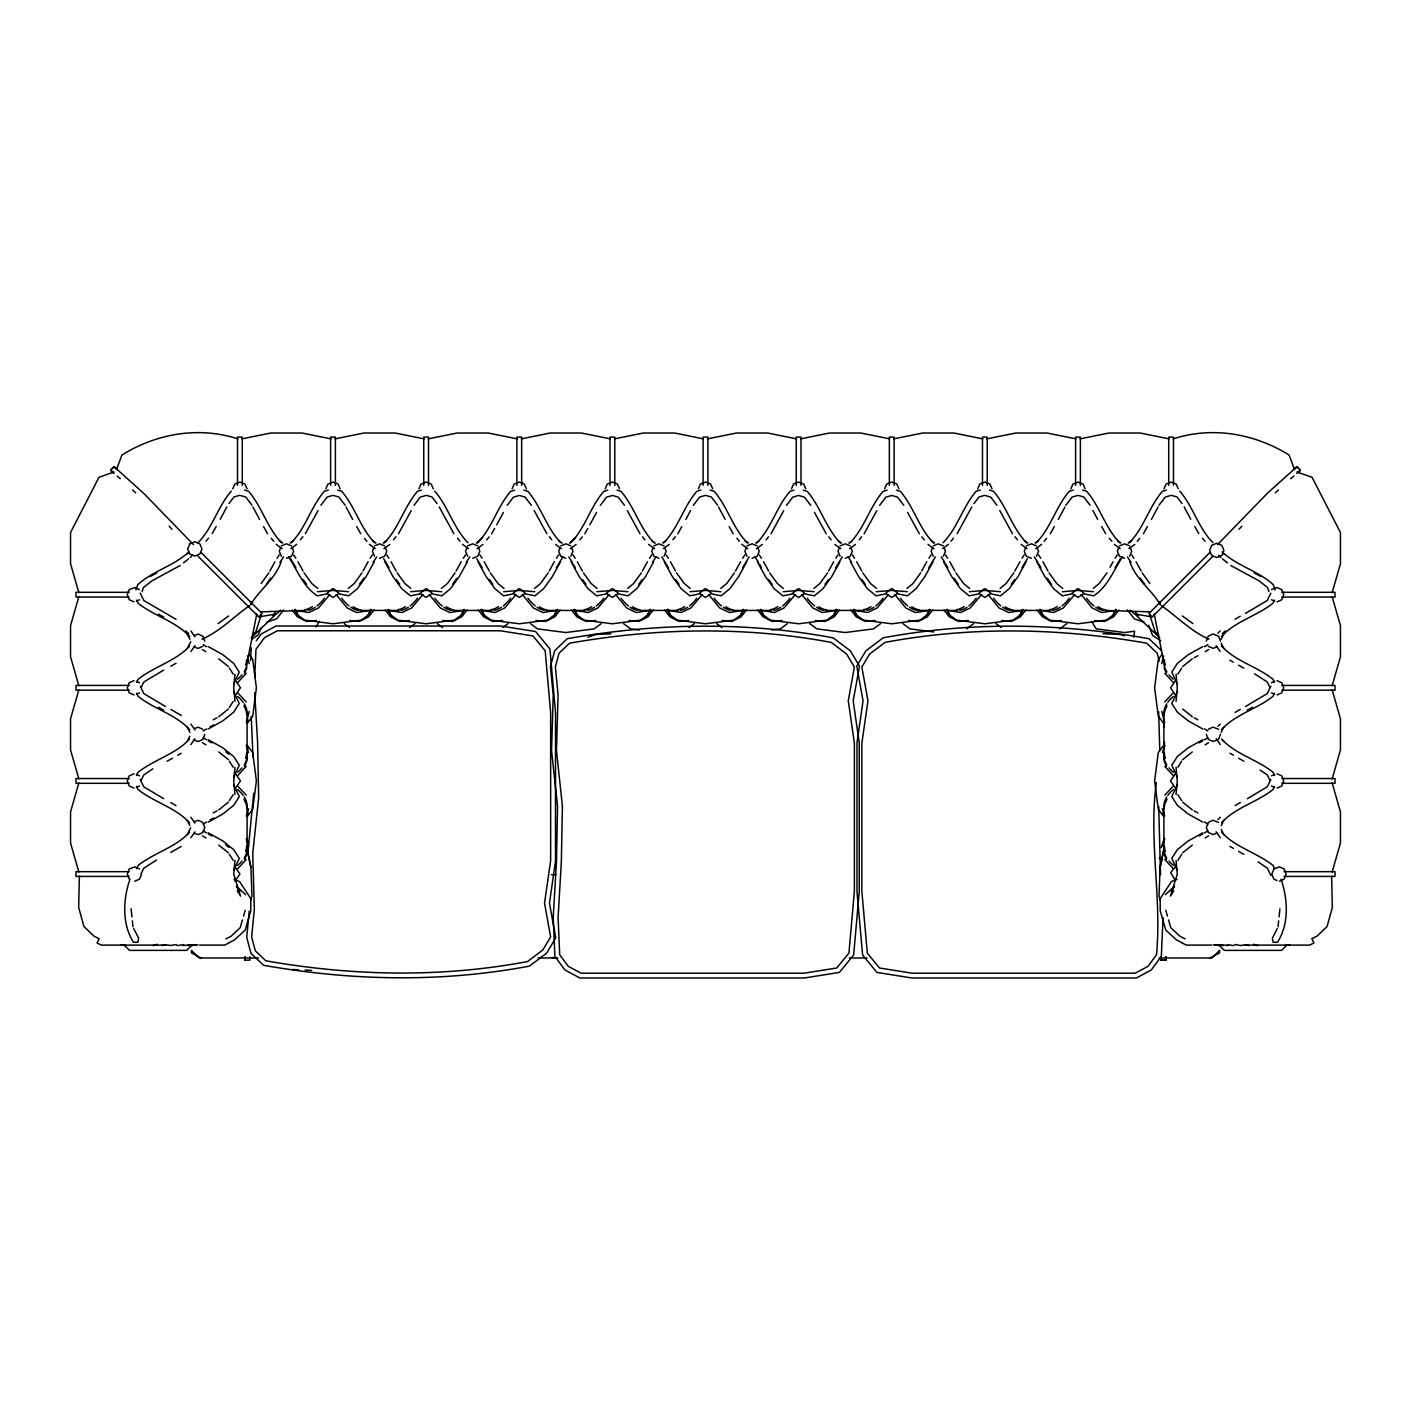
<?xml version="1.0" encoding="UTF-8"?>
<svg xmlns="http://www.w3.org/2000/svg" width="1411" height="1411" viewBox="0 0 1411 1411"><rect width="100%" height="100%" fill="white"/><g stroke="black" fill="none" stroke-linecap="round" stroke-linejoin="round"><path stroke-width="1.5" d="M245.108 956.764L245.108 960.15L249.888 960.15L249.87 956.764M1161.112 960.15L1161.112 957.134L1161.094 960.15L1165.874 960.15L1165.874 957.134L1165.874 960.15L1161.112 960.15L1161.094 956.764M79.386 876.125L78.663 907.449L83.919 926.516L93.884 936.057L99.176 938.703L97.042 942.971L101.327 945.105L169.126 945.105M1166.791 796.915A54.958 28.026 -6.3 0 0 1163.899 806.122L1163.899 848.84L1160.071 867.412L1159.031 896.144L1160.353 900.183M250.647 900.183L251.969 896.144L250.929 867.412L247.101 848.84L247.101 806.122A54.958 28.026 6.3 0 0 244.209 796.915M250.611 660.507L251.176 647.596M254.721 677.58L255.973 649.236L264.545 637.649L277.35 630.77L500.288 630.77L532.988 635.955L545.193 650.824L550.643 712.608L550.643 860.692L544.54 903.216L550.643 936.975L542.882 949.92L527.467 961.579C440.867 977.858 352.433 976.059 265.797 960.785L255.32 950.82L251.634 936.975L254.35 909.195L252.728 853.514L258.672 797.744L257.596 741.992L254.721 692.73M1163.034 917.644L1161.324 956.393L1151.253 970.01L1136.402 977.982L911.841 977.982L876.901 972.426L862.597 955.018L856.988 891.576L856.988 742.944L863.038 700.861L856.759 666.115L865.913 650.841L883.074 637.86C971.085 621.281 1060.966 623.098 1148.977 638.707L1161.553 650.665M234.949 674.211L233.732 687.81L234.949 701.39M234.949 767.337L233.732 780.918L234.949 794.516M234.949 860.463L233.732 874.044L240.54 896.144L237.224 890.764M1176.051 701.39L1177.268 687.81L1176.051 674.211M1176.051 794.516L1177.268 780.918L1176.051 767.337M249.253 911.224L246.713 937.345L250.964 953.307L263.54 965.265C351.551 980.892 441.431 982.709 529.425 966.129L546.604 953.13L555.758 937.874L549.461 903.128L555.511 861.027L555.511 712.414L549.92 648.972L535.598 631.546L500.676 626.008L276.097 626.008L261.247 633.98L256.22 640.788M247.842 853.338L253.715 793.282M1156.35 782.629C1148.519 839.827 1161.835 897.431 1156.526 954.753L1147.954 966.341L1135.149 973.202L912.229 973.202L879.529 968.017L867.324 953.148L861.856 891.364L861.856 743.28L867.959 700.773L861.856 667.015L869.617 654.051L885.032 642.393C971.632 626.114 1060.084 627.93 1146.702 643.204L1157.179 653.17L1159.278 661.071M1278.013 926.798L1278.648 920.819M1279.072 916.833L1279.918 908.86M249.218 711.426L246.378 722.732M1133.774 637.243L1134.55 631.228L1124.549 632.534L1096.153 628.865L1091.62 621.334M1161.8 663.629L1163.599 655.992M256.767 614.014L247.101 662.606A54.958 28.026 -6.3 0 1 244.209 671.812M1160.071 867.412L1163.564 850.992M129.971 879.194C123.039 899.089 121.752 924.046 133.551 942.283L137.89 942.248L138.648 938.209L133.728 928.579M78.84 596.747L70.55 625.655L70.55 656.838L78.84 685.746M78.84 689.873L70.55 718.763L70.55 749.964L78.84 778.854M78.84 782.982L70.55 811.889L70.55 843.072L78.84 871.98M242.427 919.954L240.205 927.715L230.822 936.445L225.848 938.862M243.539 916.092L245.214 910.289M1332.16 592.62L1340.45 563.712L1340.45 532.529L1312.054 477.324L1297.009 471.962M1332.16 685.746L1340.45 656.838L1340.45 625.655L1332.16 596.747M1332.16 778.854L1340.45 749.964L1340.45 718.763L1332.16 689.873M1332.16 871.98L1340.45 843.072L1340.45 811.889L1332.16 782.982M261.335 614.685L255.761 632.04L252.393 634.721M246.361 815.999L248.689 808.768M1162.435 752.698L1164.745 745.555M1162.435 845.806L1164.745 838.663M246.749 723.42L247.948 719.751M246.749 816.546L247.948 812.877M1161.253 847.676L1164.251 838.504M251.705 601.686L250.752 604.596C259.553 589.516 275.163 579.374 281.106 561.878M135.932 589.974L137.714 584.701C152.776 570.82 173.87 566.058 188.792 551.948L186.675 554.347M142.105 591.579L143.481 587.505L152 580.803L180.167 565.529M116.637 469.263L121.893 455.047C156.586 433.477 198.598 426.175 237.824 438.856M204.771 734.373L202.831 739.417L198.157 741.516L194.136 740.122M1206.352 641.176L1208.292 636.114L1212.966 634.033L1218.557 636.114L1220.48 641.176M1218.557 739.364L1220.48 734.302M141.523 874.044L139.548 879.106L134.786 881.205M1277.272 928.579L1272.352 938.209L1273.11 942.248L1277.449 942.283C1289.248 924.046 1287.961 899.089 1281.029 879.194M261.3 627.525L258.16 634.915L251.828 639.236M280.701 547.503L279.307 551.366L281.389 556.251M373.827 547.503L372.416 551.366L374.515 556.251M466.935 547.503L465.542 551.366L467.641 556.251M560.061 547.503L558.668 551.366L560.767 556.251L565.811 558.28M570.873 556.251L572.972 551.366L571.578 547.503M653.187 547.503L651.776 551.366L653.875 556.251L658.937 558.28M663.999 556.251L666.098 551.366L664.704 547.503M746.296 547.503L744.902 551.366L747.001 556.251M839.422 547.503L838.028 551.366L840.127 556.251M932.548 547.503L931.154 551.366L933.235 556.251M943.359 556.251L945.458 551.366L944.065 547.503M1025.656 547.503L1024.263 551.366L1026.361 556.251L1031.423 558.28M1036.485 556.251L1038.584 551.366L1037.173 547.503M1118.782 547.503L1117.389 551.366L1119.487 556.251L1124.549 558.28M1129.611 556.251L1131.693 551.366L1130.299 547.503M232.744 488.788L234.843 484.044L239.905 482.068L244.95 484.044L247.048 488.788M325.853 488.788L327.952 484.044L333.014 482.068L338.076 484.044L340.174 488.788M418.979 488.788L421.078 484.044L426.14 482.068L431.202 484.044L433.3 488.788M512.105 488.788L514.204 484.044L519.266 482.068L524.328 484.044L526.409 488.788M605.231 488.788L607.312 484.044L612.374 482.068L617.436 484.044L619.535 488.788M698.339 488.788L700.438 484.044L705.5 482.068L710.562 484.044L712.661 488.788M791.465 488.788L793.564 484.044L798.626 482.068L803.688 484.044L805.769 488.788M884.591 488.788L886.672 484.044L891.734 482.068L896.796 484.044L898.895 488.788M977.7 488.788L979.798 484.044L984.86 482.068L989.922 484.044L992.021 488.788M1070.826 488.788L1072.924 484.044L1077.986 482.068L1083.048 484.044L1085.147 488.788M1163.952 488.788L1166.05 484.044L1171.095 482.068L1176.157 484.044L1178.256 488.788M370.952 609.34L368.377 614.879L361.41 620.117L333.014 623.785L304.635 620.117L297.668 614.879L294.687 609.799M464.078 609.34L461.485 614.879L454.518 620.117L426.14 623.785L397.743 620.117L390.776 614.879L387.796 609.799M557.204 609.34L554.611 614.879L547.644 620.117L519.266 623.785L490.869 620.117L483.902 614.879L480.922 609.799M650.312 609.34L647.737 614.879L640.77 620.117L612.374 623.785L583.995 620.117L577.028 614.879L574.048 609.799M743.438 609.34L740.863 614.879L733.879 620.117L705.5 623.785L677.121 620.117L670.137 614.879L667.156 609.799M836.564 609.34L833.972 614.879L827.005 620.117L798.626 623.785L770.23 620.117L763.263 614.879L760.282 609.799M929.69 609.34L927.098 614.879L920.131 620.117L891.734 623.785L863.356 620.117L856.389 614.879L853.408 609.799M1022.799 609.34L1020.224 614.879L1013.257 620.117L984.86 623.785L956.482 620.117L949.515 614.879L946.516 609.799M1115.925 609.34L1113.332 614.879L1106.365 620.117L1077.986 623.785L1049.59 620.117L1042.623 614.879L1039.642 609.799M370.934 609.534L368.377 614.879L371.358 609.799M464.043 609.534L461.485 614.879L464.484 609.799M557.169 609.534L554.611 614.879L557.592 609.799M650.295 609.534L647.737 614.879L650.718 609.799M743.421 609.534L740.863 614.879L743.844 609.799M836.529 609.534L833.972 614.879L836.952 609.799M929.655 609.534L927.098 614.879L930.078 609.799M1022.781 609.534L1020.224 614.879L1023.204 609.799M1115.889 609.534L1113.332 614.879L1116.313 609.799M136.602 682.413L138.155 679.238C154.24 666.468 175.458 661.389 189.621 646.062M141.171 687.492L143.869 681.972L163.711 670.102M136.479 775.486L138.031 772.311C154.116 759.541 175.317 754.444 189.497 739.135M141.047 780.565L143.728 775.045L152.829 768.801M136.55 868.629L138.084 865.454C154.187 852.685 175.387 847.605 189.568 832.278M141.118 873.709L143.799 868.188L156.48 860.075M1270.817 593.149L1267.219 600.522L1245.578 613.326M1274.486 600.081L1272.934 603.255C1256.848 616.025 1235.648 621.105 1221.467 636.414M1270.817 686.275L1267.219 693.63L1245.578 706.452M1274.486 693.189L1272.934 696.364C1256.848 709.133 1235.648 714.231 1221.467 729.54M1270.87 779.419L1267.29 786.791L1247.447 798.661M1274.539 786.35L1273.004 789.525C1256.919 802.295 1235.701 807.374 1221.52 822.701M187.346 648.319L190.767 641.529M195 645.656L190.908 651.529M187.222 741.392L189.779 736.295M194.877 738.729L190.785 744.602M187.293 834.536L190.697 827.746M194.947 831.873L190.838 837.746M1221.185 639.271L1223.743 634.174M1221.185 732.38L1223.743 727.282M1221.238 825.541L1223.813 820.444M220.222 519.301L226.818 506.937M318.075 510.553L305.358 533.693M411.218 510.606L398.502 533.746M503.427 512.44L496.654 524.874M596.536 512.44L589.78 524.874M685.852 519.424L690.561 510.57M783.705 510.641L770.988 533.781M876.831 510.641L864.114 533.781M971.773 506.972L957.169 533.658M1058.338 519.424L1064.917 507.043M1151.447 519.424L1158.043 507.043M269.871 570.996L274.969 561.737M362.997 570.996L368.095 561.737M374.232 561.878L366.172 576.535L357.389 588.704L348.693 595.83L339.945 594.066L333.578 588.775M456.123 570.996L461.203 561.737M467.341 561.878L459.28 576.535L450.497 588.704L441.819 595.83L433.071 594.066L426.704 588.775M549.249 570.979L554.329 561.719M556.322 567.786L562.901 556.851M560.467 561.86L552.406 576.517L543.623 588.687L534.945 595.812L526.197 594.049L519.83 588.757M642.358 570.996L647.455 561.737M653.593 561.878L645.533 576.535L636.749 588.704L628.054 595.83L619.306 594.066L612.938 588.775M735.484 570.979L740.581 561.719M742.574 567.786L749.153 556.851M746.719 561.86L738.659 576.517L729.875 588.687L721.18 595.812L712.432 594.049L706.064 588.757M828.61 570.996L833.689 561.737M835.682 567.804L842.261 556.886M839.827 561.878L831.767 576.535L822.983 588.704L814.306 595.83L805.558 594.066L799.19 588.775M921.718 570.979L926.815 561.719M928.808 567.786L935.387 556.851M932.953 561.86L924.893 576.517L916.109 588.687L907.414 595.812L898.684 594.049L892.316 588.757M1014.844 570.996L1019.941 561.737M1021.934 567.804L1027.314 558.721M1026.079 561.878L1018.019 576.535L1009.235 588.704L1000.54 595.83L991.792 594.066L985.425 588.775M1109.998 567.275L1113.05 561.719M1115.06 567.786L1120.422 558.703M212.214 533.605L216.218 526.462M491.645 533.817L494.644 528.455M584.771 533.817L587.77 528.455M677.844 533.728L681.848 526.568M1050.331 533.728L1054.334 526.568M1143.439 533.728L1147.443 526.568M329.786 594.578L318.533 607.947L308.921 612.515L295.922 610.399M422.894 594.578L411.642 607.947L402.047 612.515L389.048 610.399M516.02 594.578L504.768 607.947L495.155 612.515L482.174 610.399M609.146 594.578L597.894 607.947L588.281 612.515L575.282 610.399M702.202 594.56L690.949 607.929L681.337 612.497L668.338 610.381M795.31 594.56L784.057 607.929L774.445 612.497L761.464 610.381M888.436 594.56L877.183 607.929L867.571 612.497L854.572 610.381M981.562 594.56L970.309 607.929L960.697 612.497L947.698 610.381M1074.671 594.56L1063.418 607.929L1053.823 612.497L1040.824 610.381M315.976 626.978L319.38 621.334M1173.776 890.764L1170.46 896.144L1177.268 874.044L1176.051 860.463M1298.649 472.703L1300.325 470.057L1296.991 466.635L1267.484 493.162L1217.534 544.611M229.287 707.564L233.132 701.549M229.323 800.69L233.168 794.675M1177.885 674.052L1181.73 668.038M1177.868 767.178L1181.712 761.164M1177.868 860.304L1181.712 854.272M277.067 558.245L279.202 554.946M279.942 562.407L283.54 556.886M370.176 558.245L372.328 554.946M373.068 562.407L376.666 556.886M463.302 558.245L465.454 554.946M466.177 562.407L469.775 556.886M556.428 558.227L558.562 554.929M649.536 558.245L651.688 554.946M652.429 562.407L656.027 556.886M742.662 558.227L744.814 554.929M835.788 558.245L837.922 554.946M928.914 558.227L931.048 554.929M1022.023 558.245L1024.174 554.946M1115.149 558.227L1117.3 554.929M1122.521 556.763C1113.614 570.238 1107.829 586.676 1093.666 595.812L1084.918 594.049L1078.551 588.757M1171.183 891.681L1174.446 886.725M233.609 684.07L239.27 672.13L233.715 663.435L222.744 654.651L208.211 646.591M233.626 777.179L239.288 765.256L233.732 756.561L222.762 747.777L208.228 739.717M233.626 870.305L239.288 858.364L233.732 849.687L222.762 840.903L208.228 832.843M1177.462 691.549L1171.8 703.472L1177.356 712.167L1188.327 720.95L1202.86 729.011M1177.444 784.657L1171.783 796.598L1177.321 805.293L1188.309 814.076L1202.825 822.137M261.176 583.501L268.866 572.848M266.326 584.26L270.771 578.104M361.974 572.848L354.284 583.501L348.27 588.44M359.452 584.26L363.897 578.104M455.1 572.848L447.41 583.501L441.378 588.44M452.578 584.26L457.023 578.104M548.226 572.831L540.536 583.484L534.504 588.422M641.352 572.848L633.645 583.501L627.63 588.44M638.813 584.26L642.146 579.639M734.461 572.831L726.771 583.484L720.756 588.422M827.587 572.848L819.897 583.501L813.865 588.44M825.047 584.26L828.38 579.639M920.713 572.831L913.023 583.484L906.991 588.422M1013.821 572.848L1006.131 583.501L1000.117 588.44M1011.299 584.26L1014.632 579.639M1106.947 572.831L1099.257 583.484L1093.225 588.422M247.454 723.155L252.71 716.188L256.396 687.81L252.71 659.413L248.759 654.193M247.454 816.281L252.71 809.314L256.396 780.918L252.71 752.539L247.454 745.572M1162.241 654.193L1158.29 659.413L1154.604 687.81L1158.29 716.188L1163.546 723.155M1163.546 745.572L1158.29 752.539L1154.604 780.918L1158.29 809.314L1163.546 816.281M231.245 491.151C217.717 506.708 212.691 527.89 198.069 542.706M229.005 503.515L233.979 496.972L239.5 495.367M320.897 505.244L327.14 497.06L332.643 495.437M414.04 505.297L420.266 497.113L425.787 495.508M507.184 505.367L513.41 497.183L518.931 495.561M600.31 505.367L606.536 497.183L612.057 495.561M693.383 505.261L699.609 497.095L705.13 495.473M786.527 505.332L792.77 497.148L798.291 495.526M879.653 505.332L885.879 497.148L891.399 495.526M973.96 503.568L978.952 497.025L984.472 495.42M1065.869 505.261L1072.095 497.095L1077.616 495.473M1158.978 505.261L1165.221 497.095L1170.742 495.473M272.993 615.602L275.48 612.409M283.646 609.869L276.627 618.847L266.908 622.18M373.915 610.011L368.606 616.819L359.417 621.44L349.681 620.487M467.041 610.011L461.714 616.819L452.543 621.44L442.807 620.487M560.167 610.011L554.84 616.819L545.669 621.44L535.933 620.487M653.293 610.011L647.966 616.819L638.795 621.44L629.059 620.487M746.401 610.011L741.075 616.819L731.903 621.44L722.167 620.487M839.527 610.011L834.201 616.819L825.029 621.44L815.293 620.487M932.689 610.011L927.362 616.819L918.191 621.44L908.455 620.487M1025.797 610.011L1020.47 616.819L1011.299 621.44L1001.563 620.487M1118.923 610.011L1113.596 616.819L1104.425 621.44L1094.689 620.487M234.967 881.205L239.958 874.044L234.967 866.883M206.024 541.207L208.493 538.173M291.23 542.794C305.852 527.979 310.861 506.796 324.407 491.24L328.357 490.076M300.402 539.778L302.889 536.744M384.356 542.847C398.978 528.031 403.987 506.849 417.533 491.293L421.501 490.128M393.546 539.831L396.015 536.797M477.5 542.9C492.122 528.102 497.148 506.919 510.676 491.345L514.645 490.181M482.474 537.556L476.371 543.076M486.689 539.884L489.176 536.85M570.626 542.9C585.248 528.102 590.257 506.919 603.802 491.345L607.771 490.181M575.6 537.556L569.48 543.076M579.815 539.884L582.284 536.85M663.699 542.812C678.321 527.996 683.347 506.814 696.875 491.257L700.844 490.093M672.888 539.796L675.358 536.762M756.86 542.865C771.482 528.067 776.491 506.884 790.037 491.31L793.987 490.146M766.032 539.866L768.519 536.815M849.969 542.865C864.59 528.067 869.617 506.884 883.145 491.31L887.113 490.146M859.158 539.866L861.627 536.815M943.042 542.759C957.663 527.943 962.672 506.761 976.218 491.204L980.169 490.04M950.979 541.26L953.466 538.226M1036.185 542.812C1050.807 527.996 1055.816 506.814 1069.362 491.257L1073.33 490.093M1044.122 541.33L1046.609 538.279M1129.311 542.812C1143.933 527.996 1148.942 506.814 1162.488 491.257L1166.456 490.093M1137.248 541.33L1139.735 538.279M235.602 694.953L240.452 687.81L235.602 680.649M235.602 788.079L240.452 780.918L235.602 773.775M1175.398 680.649L1170.548 687.81L1175.398 694.953M1175.398 773.775L1170.548 780.918L1175.398 788.079M190.256 557.539L192.355 555.158M237.665 682.536L246.219 673.241M237.665 775.662L246.219 766.367M237.665 868.77L246.219 859.493M1164.78 701.867L1173.352 692.766M1164.798 795.134L1173.37 786.015M1238.999 529.213L1241.856 526.215M193.466 544.611L143.516 493.162L114.009 466.635L110.675 470.057L112.351 472.703M116.302 468.875L114.009 466.635L110.675 470.039L114.115 473.408M1176.227 865.843L1170.689 872.562L1175.01 880.111M275.251 614.879L251.211 637.86M1209.597 552.812L1148.889 613.52L1152.258 616.889L1212.984 556.181M1219.545 950.379L1211.961 957.963L1159.119 957.963M1217.905 633.222L1220.18 630.964M1217.905 726.33L1220.18 724.072M1217.958 819.491L1220.25 817.234M1294.698 468.875L1296.991 466.635L1300.325 470.057L1296.885 473.408M1293.587 469.969L1296.991 466.635M1165.345 894.697L1174.658 886.108M1275.332 492.792L1278.419 489.952M280.718 610.187L276.627 613.926L259.13 616.854M296.68 544.329L290.825 548.685M389.824 544.399L383.951 548.738M482.968 544.452L477.094 548.808M576.094 544.452L570.22 548.808M669.167 544.364L663.293 548.703M762.31 544.417L756.455 548.773M855.436 544.417L849.563 548.773M948.492 544.311L942.636 548.65M1041.653 544.364L1035.78 548.703M1134.779 544.364L1128.906 548.703M332.449 588.775L326.082 594.066L317.334 595.83C303.171 586.694 297.386 570.273 288.479 556.781M425.575 588.793L419.208 594.084L410.46 595.848L401.782 588.74L392.981 576.57L384.938 561.895M518.701 588.775L512.316 594.066L503.586 595.83L494.891 588.704L486.107 576.535L478.047 561.878M611.81 588.793L605.442 594.084L596.712 595.848L588.017 588.74L579.233 576.57L571.173 561.895M704.936 588.775L698.568 594.066L689.82 595.83L681.143 588.704L672.341 576.535L664.299 561.878M798.062 588.793L791.694 594.084L782.946 595.848L774.251 588.74L765.467 576.57L757.407 561.895M891.17 588.775L884.803 594.066L876.072 595.83L867.377 588.704L858.593 576.535L850.533 561.878M984.296 588.793L977.929 594.084L969.181 595.848L960.503 588.74L951.72 576.57L943.659 561.895M1077.422 588.793L1071.055 594.084L1062.307 595.848L1053.611 588.74L1044.828 576.57L1036.768 561.895M1290.73 478.717L1293.834 476.054M338.763 593.661L333.014 597.435L327.281 593.661M431.872 593.661L426.14 597.435L420.407 593.661M524.998 593.661L519.266 597.435L513.516 593.661M618.124 593.661L612.374 597.435L606.642 593.661M711.232 593.661L705.5 597.435L699.768 593.661M804.358 593.661L798.626 597.435L792.876 593.661M897.484 593.661L891.734 597.435L886.002 593.661M990.593 593.661L984.86 597.435L979.128 593.661M1083.719 593.661L1077.986 597.435L1072.237 593.661M1222.314 633.486L1225.453 630.893M218.723 716.77L228.335 709.08M218.74 809.879L228.353 802.189M1182.683 666.539L1192.295 658.831M1182.665 759.647L1192.277 751.957M1182.665 852.773L1192.277 845.083M183.518 562.866L188.563 558.879M409.701 627.56L414.94 623.627M502.827 627.56L508.048 623.627M601.174 623.627L594.207 628.865L565.811 632.534L537.432 628.865L530.465 623.627M689.062 627.56L694.3 623.627M787.409 623.627L780.442 628.865L771.711 629.994M880.535 623.627L873.568 628.865L845.189 632.534L816.793 628.865L809.826 623.627M966.694 628.865L973.661 623.627M1059.802 628.865L1066.769 623.627M218.052 623.627L228.705 615.937M201.985 639.201C220.451 631.123 233.873 616.519 249.782 605.513M290.084 542.97L293.47 540.766M383.21 543.023L386.614 540.819M662.57 542.988L665.957 540.801M755.714 543.041L759.1 540.854M848.84 543.041L852.226 540.854M1035.039 542.988L1038.443 540.801M1128.165 542.988L1131.569 540.801M203.184 731.004L206.57 728.905M203.202 824.112L206.606 822.013M1204.447 646.714L1207.851 644.615M1205.153 651.706L1208.627 649.571M1204.43 739.823L1207.816 737.724M1205.117 744.832L1208.592 742.68M1204.43 832.949L1207.816 830.85M1205.117 837.958L1208.592 835.806M170.802 666.204L176.04 663.205M167.168 761.27L172.407 758.271M177.663 755.273L181.155 753.262M170.731 852.42L181.208 846.424M1235.048 619.288L1240.287 616.272M1235.048 712.396L1240.287 709.398M1235.119 805.558L1240.357 802.542M213.22 719.822L216.888 717.793M210.063 726.859L213.643 724.866M208.193 729.011L222.709 720.95L233.697 712.167L239.235 703.472L233.573 691.549M213.237 812.948L216.906 810.902M210.08 819.967L213.661 817.992M208.211 822.137L222.744 814.076L233.715 805.293L239.27 796.598L233.609 784.657M1202.825 646.591L1188.309 654.651L1177.321 663.435L1171.783 672.13L1177.444 684.07M1194.129 657.826L1197.816 655.78M1202.807 739.717L1188.291 747.777L1177.303 756.561L1171.765 765.256L1177.427 777.179M1199.156 742.856L1202.719 740.881M1202.807 832.843L1188.291 840.903L1177.303 849.687L1171.765 858.364L1177.427 870.305M1199.156 835.982L1202.719 834.007M1247.236 710.174L1252.615 707.264M149.848 576.676L156.833 572.937M1210.003 957.963L1219.545 952.936L1219.545 950.749M228.899 942.971L224.631 945.105L199.321 945.105M228.935 942.689L234.508 939.973L245.267 929.972L250.77 910.818L250.823 898.648L239.553 881.54L234.032 879.388M194.136 635.479L198.157 634.086L202.831 636.185L204.771 641.247M202.831 646.309L198.157 648.407L194.136 646.996M194.136 728.605L198.157 727.212L202.831 729.311M194.136 821.731L198.157 820.32L202.831 822.419L204.771 827.481L202.831 832.543L198.157 834.642L194.136 833.248M1216.987 646.943L1212.966 648.337L1208.292 646.238M1208.292 729.24L1212.966 727.141L1218.557 729.24M1216.987 740.07L1212.966 741.463L1208.292 739.364L1206.352 734.302M1216.987 833.178L1212.966 834.571L1208.292 832.49L1206.352 827.428L1208.292 822.366L1212.966 820.267L1218.557 822.366M136.373 601.139L139.548 599.746M133.974 680.649L129.23 682.748L127.255 687.81L129.23 692.872L133.974 694.953M136.373 694.265L139.548 692.872M133.974 773.775L129.23 775.856L127.255 780.918L129.23 785.98L133.974 788.079M136.373 787.391L139.548 785.98M1271.452 589.622L1277.026 587.523L1281.77 589.622L1283.745 594.684L1281.77 599.746L1277.026 601.844M1271.452 682.748L1274.627 681.354M1277.026 694.953L1281.77 692.872L1283.745 687.81L1281.77 682.748L1277.026 680.649M1271.452 775.856L1274.627 774.463M1277.026 788.079L1281.77 785.98L1283.745 780.918L1281.77 775.856L1277.026 773.775M1279.407 881.205L1284.169 879.106L1286.127 874.044L1284.169 868.982L1279.407 866.883L1273.833 868.982L1271.875 874.044L1273.833 879.106L1277.008 880.499M281.389 545.863L286.451 543.835L291.513 545.863M286.451 558.28L291.513 556.251L293.611 551.366L292.218 547.503M374.515 545.863L379.577 543.835L384.639 545.863M379.577 558.28L384.639 556.251L386.737 551.366L385.344 547.503M467.641 545.863L472.703 543.835L477.765 545.863M472.703 558.28L477.765 556.251L479.846 551.366L478.452 547.503M560.767 545.863L565.811 543.835L570.873 545.863M653.875 545.863L658.937 543.835L663.999 545.863M747.001 545.863L752.063 543.835L757.125 545.863M752.063 558.28L757.125 556.251L759.224 551.366L757.813 547.503M840.127 545.863L845.189 543.835L850.233 545.863M845.189 558.28L850.233 556.251L852.332 551.366L850.939 547.503M933.235 545.863L938.297 543.835L943.359 545.863M1026.361 545.863L1031.423 543.835L1036.485 545.863M1119.487 545.863L1124.549 543.835L1129.611 545.863M1176.968 879.388L1171.447 881.54L1160.177 898.648L1160.23 910.818L1165.733 929.972L1176.492 939.973L1182.065 942.689M113.991 471.962L98.946 477.324L70.55 532.529L70.55 563.712L78.84 592.62M587.858 637.155L596.006 634.474L611.034 633.804M157.203 944.418L153.288 945.599L157.432 944.418M1290.271 944.541L1286.338 945.599L1281.505 950.379L1224.307 950.379L1219.545 945.599L1213.337 944.647M161.789 945.599L165.863 944.735M1284.927 945.599L1289.037 944.735M241.969 438.856L270.859 433.018L302.06 433.018L330.95 438.856M335.077 438.856L363.985 433.018L395.168 433.018L424.076 438.856M428.203 438.856L457.111 433.018L488.294 433.018L517.202 438.856M521.329 438.856L550.219 433.018L581.42 433.018L610.31 438.856M614.438 438.856L643.345 433.018L674.529 433.018L703.436 438.856M707.564 438.856L736.471 433.018L767.655 433.018L796.562 438.856M800.69 438.856L829.58 433.018L860.781 433.018L889.671 438.856M893.798 438.856L922.706 433.018L953.889 433.018L982.797 438.856M986.924 438.856L1015.832 433.018L1047.015 433.018L1075.923 438.856M1080.05 438.856L1108.94 433.018L1140.141 433.018L1169.031 438.856M1173.176 438.856C1212.402 426.175 1254.414 433.477 1289.107 455.047L1294.363 469.263M369.823 610.522L356.718 612.533L347.141 607.947L336.153 594.525M462.931 610.522L449.844 612.533L440.267 607.947L429.279 594.525M555.987 610.522L542.882 612.533L533.323 607.947L522.335 594.525M649.254 610.522L636.149 612.533L626.59 607.947L615.584 594.525M742.38 610.522L729.275 612.533L719.698 607.947L708.71 594.525M835.418 610.522L822.313 612.533L812.754 607.947L801.765 594.525M928.473 610.54L915.369 612.55L905.809 607.965L894.803 594.542M1021.74 610.522L1008.636 612.533L999.059 607.947L988.07 594.525M1114.778 610.522L1101.674 612.533L1092.114 607.947L1081.126 594.525M169.849 945.599L176.357 944.506M316.346 620.487L306.61 621.44L297.439 616.819L292.112 610.011M409.472 620.487L399.736 621.44L390.565 616.819L385.238 610.011M502.581 620.487L492.845 621.44L483.673 616.819L478.347 610.011M595.742 620.487L586.006 621.422L576.834 616.819L571.508 610.011M688.868 620.487L679.132 621.422L669.96 616.819L664.634 610.011M781.976 620.487L772.24 621.422L763.069 616.819L757.742 610.011M875.102 620.487L865.366 621.422L856.195 616.819L850.868 610.011M968.228 620.487L958.492 621.422L949.321 616.819L943.994 610.011M1061.354 620.487L1051.618 621.422L1042.429 616.819L1037.12 610.011M197.663 944.647L191.455 945.599L186.693 950.379L129.495 950.379L124.662 945.599L120.729 944.541M190.503 945.599L196.905 944.647M177.081 945.599L183.589 944.647M183.13 945.599L189.638 944.717M187.681 945.599L194.207 944.717M317.493 591.703L333.014 590.415L348.552 591.703M410.601 591.703L426.14 590.415L441.661 591.703M503.727 591.703L519.266 590.415L534.787 591.703M596.853 591.703L612.374 590.415L627.913 591.703M689.979 591.703L705.5 590.415L721.021 591.703M783.087 591.703L798.626 590.415L814.147 591.703M876.213 591.703L891.734 590.415L907.273 591.703M969.339 591.703L984.86 590.415L1000.399 591.703M1062.448 591.703L1077.986 590.415L1093.507 591.703M305.676 610.434L261.335 611.827M398.802 610.434L360.352 610.434M491.928 610.434L453.478 610.434M585.054 610.434L546.586 610.434M678.162 610.434L639.712 610.434M771.288 610.434L732.838 610.434M864.414 610.434L825.946 610.434M957.522 610.434L916.938 610.346A54.958 27.338 80.2 0 1 909.548 607.224M1050.648 610.434L1012.198 610.434M129.177 592.303L75.982 592.303L75.982 597.065L129.177 597.065M1281.823 592.303L1335.018 592.303L1335.018 597.065L1281.823 597.065M129.177 685.411L75.982 685.411L75.982 690.191L129.177 690.191M1281.823 685.411L1335.018 685.411L1335.018 690.191L1281.823 690.191M129.177 778.537L75.982 778.537L75.982 783.317L129.177 783.317M1281.823 778.537L1335.018 778.537L1335.018 783.317L1281.823 783.317M129.177 871.663L75.982 871.663L75.982 876.425L129.177 876.425M1283.957 871.663L1335.018 871.663L1335.018 876.425L1283.957 876.425M551.366 874.661L555.758 874.661M1211.679 945.105L1186.369 945.105L1182.101 942.971M1241.874 945.105L1309.673 945.105L1313.958 942.971L1311.824 938.703L1317.116 936.057L1327.081 926.516L1332.337 907.449L1331.614 876.125M258.495 957.963L199.039 957.963L191.455 950.379M538.138 957.963L557.962 957.963M849.387 957.963L866.971 957.963M1149.665 611.827L1105.324 610.434M1103.067 633.698L1120.228 634.474L1124.302 635.814M292.271 969.498L298.709 969.798M305.146 970.08L311.584 970.38M933.941 631.969L909.919 628.865L902.952 623.627M639.289 629.994L630.558 628.865L623.591 623.627M551.93 957.469L555.758 957.963M1221.362 944.717L1227.87 945.599M1216.793 944.717L1223.319 945.599M1227.411 944.647L1233.919 945.599M1214.095 944.647L1220.497 945.599M1151.87 616.854L1134.373 613.926L1130.282 610.187M1234.643 944.506L1241.151 945.599M121.963 944.735L126.073 945.599M1245.137 944.735L1249.211 945.599M1253.568 944.418L1257.712 945.599L1253.797 944.418M1171.5 495.367L1177.021 496.972L1181.995 503.515M1082.643 490.04L1086.593 491.204C1100.139 506.778 1105.148 527.961 1119.77 542.759M1078.339 495.42L1083.86 497.042L1090.103 505.226M989.499 490.093L993.467 491.257C1006.995 506.831 1012.022 528.014 1026.644 542.812M985.213 495.473L990.734 497.095L996.96 505.279M896.355 490.164L900.306 491.328C913.852 506.884 918.861 528.067 933.482 542.882M892.069 495.543L897.572 497.148L903.816 505.332M803.229 490.164L807.198 491.328C820.726 506.884 825.752 528.067 840.374 542.882M798.943 495.543L804.464 497.148L810.69 505.332M710.156 490.076L714.125 491.24C727.653 506.796 732.679 527.979 747.301 542.794M705.87 495.437L711.391 497.06L717.617 505.244M617.013 490.128L620.963 491.293C634.509 506.849 639.518 528.031 654.14 542.847M612.709 495.508L618.23 497.113L624.473 505.297M523.887 490.128L527.855 491.293C541.383 506.849 546.41 528.031 561.031 542.847M519.601 495.508L525.121 497.113L531.347 505.297M426.528 495.384L432.048 497.007L437.04 503.551M337.67 490.076L341.638 491.24C355.166 506.796 360.193 527.979 374.815 542.794M333.384 495.437L338.905 497.06L345.131 505.244M244.544 490.076L248.512 491.24C262.058 506.796 267.067 527.979 281.689 542.794M240.258 495.437L245.779 497.06L252.005 505.244M1144.092 622.18L1134.373 618.847L1127.354 609.869M1271.452 599.746L1274.627 601.139M1271.452 692.872L1274.627 694.265M1271.452 785.98L1274.627 787.391M139.548 589.622L134.786 587.523L129.23 589.622L127.255 594.684L129.23 599.746L133.974 601.844M136.373 681.354L139.548 682.748M136.373 774.463L139.548 775.856M139.548 868.982L134.786 866.883L129.23 868.982L127.255 874.044L129.23 879.106M1185.152 938.862L1180.178 936.445L1170.795 927.715L1168.573 919.954M1160.742 640.7L1152.575 635.461L1148.748 625.32M1254.555 673.823L1267.237 681.936L1269.918 687.457M165.51 706.488L143.869 693.665L140.289 686.31M163.658 798.697L143.799 786.827L140.218 779.472M200.997 957.963L191.455 952.936L191.455 950.749M1254.167 572.937L1261.152 576.676M158.385 614.155L163.764 617.048M158.385 707.264L163.764 710.174M1230.833 565.529L1259 580.803L1267.519 587.505L1268.895 591.579M1194.165 717.793L1197.833 719.822M1194.129 810.902L1197.816 812.948M208.317 740.881L211.897 742.856M208.317 834.007L211.897 835.982M1161.218 605.513C1177.127 616.519 1190.549 631.123 1209.015 639.201M1229.828 660.172L1233.32 662.165M1238.558 665.163L1243.796 668.179M1229.951 753.227L1233.443 755.238M1238.682 758.236L1243.92 761.235M1229.881 846.371L1233.373 848.381M1238.611 851.38L1243.849 854.396M176.04 619.323L143.869 600.557L140.289 593.202M170.802 709.433L181.278 715.448M170.731 802.594L175.969 805.593M1204.465 728.905L1207.869 731.004M1204.447 822.013L1207.851 824.112M203.202 644.615L206.606 646.714M202.426 649.571L205.9 651.706M203.219 737.724L206.623 739.823M202.443 742.68L205.918 744.832M203.219 830.85L206.623 832.949M202.443 835.806L205.918 837.958M1117.53 540.748L1120.916 542.935M1120.175 548.667L1114.32 544.311M1024.386 540.801L1027.79 542.988M1027.049 548.72L1021.176 544.364M931.242 540.854L934.629 543.059M933.888 548.773L928.032 544.434M838.116 540.854L841.503 543.059M840.78 548.773L834.906 544.434M745.043 540.766L748.43 542.97M747.707 548.685L741.833 544.329M651.882 540.836L655.286 543.023M654.545 548.738L648.69 544.399M558.774 540.836L562.16 543.023M561.437 548.738L555.564 544.399M468.364 548.632L462.491 544.276M372.557 540.766L375.961 542.97M375.22 548.685L369.347 544.329M279.431 540.766L282.835 542.97M282.094 548.685L276.221 544.329M1260.094 770.018L1267.36 774.992L1270.041 780.512M1258.206 861.909L1267.29 868.153L1270.888 875.508M1182.295 615.937L1192.948 623.627M1159.789 637.86L1135.749 614.879M996.06 623.627L1001.299 627.56M716.7 623.627L721.938 627.56M437.339 623.627L442.56 627.56M344.231 623.627L349.452 627.56M1222.437 558.879L1227.482 562.866M1158.607 634.721L1155.239 632.04L1149.665 614.685M1182.718 709.08L1192.33 716.77M1182.683 802.189L1192.295 809.879M218.74 658.831L228.353 666.539M225.689 751.71L228.935 754.303M218.758 751.957L228.37 759.647M225.689 844.836L228.935 847.429M218.758 845.083L228.37 852.773M1062.73 588.458L1056.716 583.519L1049.026 572.866M969.622 588.458L963.59 583.519L955.9 572.866M876.496 588.44L870.464 583.501L862.774 572.848M783.37 588.458L777.355 583.519L769.665 572.866M690.244 588.44L684.229 583.501L676.539 572.848M597.135 588.458L591.103 583.519L583.413 572.866M504.009 588.44L497.995 583.501L490.287 572.848M410.883 588.458L404.869 583.519L397.179 572.866M317.775 588.44L311.743 583.501L304.053 572.848M185.547 630.893L188.686 633.486M117.166 476.054L120.27 478.717M1221.467 646.026C1235.648 661.353 1256.848 666.433 1272.951 679.202L1274.486 682.377M1221.538 832.243C1235.701 847.552 1256.919 852.65 1273.004 865.419L1274.556 868.594M189.638 636.467C175.458 621.14 154.24 616.06 138.155 603.291L136.62 600.116M189.638 729.575C175.458 714.266 154.24 709.186 138.155 696.417L136.62 693.242M189.568 822.736C175.387 807.409 154.187 802.33 138.102 789.56L136.55 786.386M132.581 489.952L135.668 492.792M236.343 886.108L245.655 894.697M114.009 466.635L117.413 469.969M1220.18 651.494L1216.088 645.621M1223.866 741.339L1221.591 739.099C1235.771 754.409 1256.989 759.488 1273.075 772.258L1274.609 775.433M1220.321 744.549L1216.211 738.694M1220.25 837.711L1216.159 831.837M190.908 630.999L195.018 636.872M190.908 724.125L195.018 729.981M190.855 817.269L194.947 823.142M201.403 552.812L262.111 613.52L258.742 616.889L198.016 556.181M169.144 526.215L172.001 529.213M237.648 692.766L246.219 701.867M237.63 786.015L246.202 795.134M1164.78 673.241L1173.335 682.536M1164.78 766.367L1173.335 775.662M1164.78 859.493L1173.335 868.77M1224.325 554.347L1222.208 551.948C1237.13 566.058 1258.224 570.82 1273.286 584.701L1275.068 589.974M1218.645 555.158L1220.744 557.539M1212.931 542.706C1198.309 527.89 1193.283 506.708 1179.755 491.151M1202.507 538.173L1204.976 541.207M1109.363 538.226L1111.833 541.277M1014.985 536.762L1017.454 539.813M921.824 536.833L924.311 539.866M828.716 536.833L831.185 539.866M736.877 538.261L739.346 541.295M642.481 536.797L644.968 539.831M549.373 536.797L551.842 539.831M467.958 542.724C453.337 527.926 448.328 506.743 434.782 491.169M457.534 538.191L460.021 541.242M364.391 538.261L366.878 541.295M271.265 538.261L273.752 541.295M1135.52 612.409L1138.007 615.602M1159.278 857.606L1161.888 861.098M1142.134 572.848L1149.824 583.501M1140.229 578.104L1144.674 584.26M1047.103 578.122L1051.548 584.295M953.977 578.122L958.439 584.295M861.98 579.639L865.313 584.26M768.854 579.674L772.187 584.295M675.728 579.639L679.061 584.26M582.62 579.674L585.953 584.295M489.494 579.639L492.827 584.26M396.368 579.674L399.701 584.295M303.242 579.639L306.593 584.26M236.554 886.725L239.817 891.681M1131.798 554.946L1133.933 558.245M1127.46 556.886L1131.058 562.407M1038.672 554.964L1040.824 558.262M1034.334 556.904L1037.949 562.425M945.546 554.964L947.698 558.262M941.225 556.904L944.823 562.425M852.438 554.946L854.572 558.245M848.099 556.886L851.697 562.407M759.312 554.964L761.464 558.262M754.973 556.904L758.571 562.425M666.186 554.946L668.338 558.245M661.847 556.886L668.426 567.804M573.078 554.964L575.212 558.262M568.739 556.904L572.337 562.425M479.952 554.946L482.103 558.245M476.812 558.721L482.192 567.804M386.826 554.964L388.977 558.262M383.686 558.738L389.066 567.822M293.7 554.946L295.851 558.245M290.578 558.721L295.94 567.804M1177.885 794.675L1181.73 800.69M229.323 668.038L233.168 674.052M229.34 761.164L233.185 767.178M229.34 854.272L233.185 860.304M1194.782 526.462L1198.786 533.605M1101.638 526.515L1105.642 533.675M1012.498 533.728L999.782 510.588M919.355 533.781L907.573 512.405M826.229 533.781L814.464 512.405M729.152 526.55L733.156 533.693M640.012 533.746L627.295 510.606M546.886 533.746L534.169 510.606M453.831 533.64L439.227 506.955M356.666 526.55L360.669 533.693M263.557 526.55L267.561 533.693M1136.031 561.737L1141.129 570.996M1129.894 561.878C1135.837 579.374 1151.447 589.516 1160.248 604.596L1159.295 601.686M1042.905 561.754L1048.003 571.014M1038.937 564.224L1040.912 567.822M949.797 561.754L954.877 571.014M945.811 564.224L947.786 567.822M856.671 561.737L861.751 570.996M763.545 561.754L768.642 571.014M759.577 564.224L761.552 567.822M670.419 561.737L675.516 570.996M577.311 561.754L582.39 571.014M573.325 564.224L575.318 567.822M484.185 561.737L489.282 570.996M391.059 561.754L396.156 571.014M297.95 561.737L303.03 570.996M1184.182 506.937L1190.778 519.301M1092.925 510.517L1097.635 519.371M718.552 507.008L725.148 519.389M346.083 507.008L352.662 519.389M252.957 507.008L259.536 519.389M1221.185 643.187L1223.743 648.284M1221.256 829.403L1223.813 834.501M187.363 634.209L189.921 639.306M187.363 727.335L189.921 732.415M187.293 820.479L189.85 825.576M1040.066 609.534L1042.623 614.879L1040.048 609.34M946.957 609.534L949.515 614.879L946.922 609.34M853.831 609.534L856.389 614.879L853.796 609.34M760.705 609.534L763.263 614.879L760.688 609.34M667.579 609.534L670.137 614.879L667.562 609.34M574.471 609.534L577.028 614.879L574.436 609.34M481.345 609.534L483.902 614.879L481.31 609.34M388.219 609.534L390.776 614.879L388.201 609.34M295.111 609.534L297.668 614.879L295.075 609.34M1163.052 812.877L1164.251 816.546M246.749 745.378L247.948 749.047M246.749 838.504L247.948 842.173M247.401 655.992L249.2 663.629M246.255 745.555L248.565 752.698M246.255 838.663L248.565 845.806M1164.622 722.732L1161.782 711.426M1162.311 808.768L1164.639 815.999M1165.786 910.289L1167.461 916.092M247.436 850.992L250.929 867.412M1154.233 614.014L1163.899 662.606A54.958 28.026 6.3 0 0 1166.791 671.812M131.082 908.86L131.928 916.833M132.352 920.819L132.987 926.798M1160.53 874.697L1158.713 806.439M251.229 716.4L253.01 757.072M1163.846 722.785L1163.969 727.071M1164.41 742.08L1164.534 746.366M1158.66 711.902L1159.789 750.458M1165.874 956.764L1165.874 960.15M1173.493 485.384L1173.493 437.093L1168.714 437.093L1168.714 485.384M1080.367 485.384L1080.367 437.093L1075.605 437.093L1075.605 485.384M987.241 485.384L987.241 437.093L982.479 437.093L982.479 485.384M894.133 485.384L894.133 437.093L889.353 437.093L889.353 485.384M801.007 485.384L801.007 437.093L796.227 437.093L796.227 485.384M707.881 485.384L707.881 437.093L703.119 437.093L703.119 485.384M614.773 485.384L614.773 437.093L609.993 437.093L609.993 485.384M521.647 485.384L521.647 437.093L516.867 437.093L516.867 485.384M428.521 485.384L428.521 437.093L423.759 437.093L423.759 485.384M335.395 485.384L335.395 437.093L330.633 437.093L330.633 485.384M242.286 485.384L242.286 437.093L237.507 437.093L237.507 485.384M1173.388 679.15A54.958 28.026 6.3 0 1 1168.978 674.793M1103.173 610.346A54.958 27.338 80.2 0 1 1095.8 607.224M1093.984 605.919A54.958 27.338 80.2 0 1 1086.629 598.211M1057.245 606.607A54.958 26.932 -77.6 0 1 1049.802 609.711M640.047 609.905A54.958 27.268 79.4 0 1 632.622 606.783M453.742 609.905A54.958 27.268 79.4 0 1 446.317 606.783M312.342 606.624A54.958 26.932 -77.6 0 1 304.917 609.728M733.173 609.905A54.958 27.268 79.4 0 1 725.748 606.783M246.643 752.751A54.958 27.85 -9 0 1 245.585 758.307M247.313 756.966A54.958 27.85 -9 0 1 244.438 766.261M243.927 706.082A54.958 28.044 7.1 0 1 246.819 715.324M246.643 659.625A54.958 27.85 -9 0 1 245.585 665.198M246.837 667.544A54.958 27.85 -9 0 1 244.438 673.135M1165.415 665.198A54.958 27.85 9 0 1 1164.357 659.625M1166.562 673.135A54.958 27.85 9 0 1 1164.163 667.544M247.101 848.84A54.958 28.026 -6.3 0 1 244.209 858.047M242.022 861.045A54.958 28.026 -6.3 0 1 237.612 865.384M964.119 606.607A54.958 26.932 -77.6 0 1 956.693 609.711M498.594 606.624A54.958 26.932 -77.6 0 1 491.151 609.728M243.909 799.349A54.958 28.044 7.1 0 1 246.802 808.591M546.78 609.905A54.958 27.268 79.4 0 1 539.372 606.783M1165.415 758.307A54.958 27.85 9 0 1 1164.357 752.751M1166.562 766.261A54.958 27.85 9 0 1 1163.687 756.966M360.616 609.905A54.958 27.268 79.4 0 1 353.191 606.783M919.267 609.922A54.958 27.268 79.4 0 1 911.859 606.801M405.468 606.624A54.958 26.932 -77.6 0 1 398.025 609.728M871.01 606.607A54.958 26.932 -77.6 0 1 863.567 609.711M777.884 606.607A54.958 26.932 -77.6 0 1 770.441 609.711M684.758 606.607A54.958 26.932 -77.6 0 1 677.315 609.711M591.72 606.624A54.958 26.932 -77.6 0 1 584.277 609.728M1173.388 865.384A54.958 28.026 6.3 0 1 1168.978 861.045M1166.791 858.047A54.958 28.026 6.3 0 1 1163.899 848.84M1166.791 703.807A54.958 28.026 -6.3 0 0 1163.899 712.996L1163.899 755.732A54.958 28.026 6.3 0 0 1166.791 764.938M1167.814 702.308A54.958 28.026 -6.3 0 1 1173.388 696.452M1173.388 772.276A54.958 28.026 6.3 0 1 1168.978 767.919M1167.814 795.416A54.958 28.026 -6.3 0 1 1173.388 789.578M1069.326 598.211A54.958 27.338 -80.2 0 1 1061.989 605.919M1060.172 607.224A54.958 27.338 -80.2 0 1 1052.782 610.346M1010.064 610.346A54.958 27.338 80.2 0 1 1002.674 607.224M1000.858 605.919A54.958 27.338 80.2 0 1 993.52 598.211M976.2 598.211A54.958 27.338 -80.2 0 1 968.863 605.919M967.046 607.224A54.958 27.338 -80.2 0 1 959.656 610.346M907.732 605.919A54.958 27.338 80.2 0 1 900.394 598.211M883.092 598.211A54.958 27.338 -80.2 0 1 875.755 605.919M873.938 607.224A54.958 27.338 -80.2 0 1 866.548 610.346M823.812 610.346A54.958 27.338 80.2 0 1 816.422 607.224M814.623 605.919A54.958 27.338 80.2 0 1 807.268 598.211M789.966 598.211A54.958 27.338 -80.2 0 1 782.629 605.919M780.812 607.224A54.958 27.338 -80.2 0 1 773.422 610.346M730.704 610.346A54.958 27.338 80.2 0 1 723.314 607.224M721.497 605.919A54.958 27.338 80.2 0 1 714.16 598.211M696.84 598.211A54.958 27.338 -80.2 0 1 689.503 605.919M687.686 607.224A54.958 27.338 -80.2 0 1 680.296 610.346M637.578 610.346A54.958 27.338 80.2 0 1 630.188 607.224M628.371 605.919A54.958 27.338 80.2 0 1 621.034 598.211M603.732 598.211A54.958 27.338 -80.2 0 1 596.377 605.919M594.578 607.224A54.958 27.338 -80.2 0 1 587.188 610.346M510.606 598.211A54.958 27.338 -80.2 0 1 503.268 605.919M501.452 607.224A54.958 27.338 -80.2 0 1 494.062 610.346M544.452 610.346A54.958 27.338 80.2 0 1 537.062 607.224M535.245 605.919A54.958 27.338 80.2 0 1 527.908 598.211M451.344 610.346A54.958 27.338 80.2 0 1 443.954 607.224M442.137 605.919A54.958 27.338 80.2 0 1 434.8 598.211M417.48 598.211A54.958 27.338 -80.2 0 1 410.142 605.919M408.326 607.224A54.958 27.338 -80.2 0 1 400.936 610.346M358.218 610.346A54.958 27.338 80.2 0 1 350.828 607.224M349.011 605.919A54.958 27.338 80.2 0 1 341.674 598.211M324.371 598.211A54.958 27.338 -80.2 0 1 317.016 605.919M315.2 607.224A54.958 27.338 -80.2 0 1 307.827 610.346M244.209 764.938A54.958 28.026 -6.3 0 0 247.101 755.732L247.101 712.996A54.958 28.026 6.3 0 0 244.209 703.807M242.022 767.919A54.958 28.026 -6.3 0 1 237.612 772.276M237.612 696.452A54.958 28.026 6.3 0 1 243.186 702.308M237.612 789.578A54.958 28.026 6.3 0 1 243.186 795.416M242.022 674.793A54.958 28.026 -6.3 0 1 237.612 679.15M826.211 609.905A54.958 27.268 79.4 0 1 818.803 606.783M1105.589 609.905A54.958 27.268 79.4 0 1 1098.164 606.783M1012.534 609.905A54.958 27.268 79.4 0 1 1005.108 606.783M1165.415 851.433A54.958 27.85 9 0 1 1164.357 845.859M1166.562 859.387A54.958 27.85 9 0 1 1163.687 850.092M246.643 845.859A54.958 27.85 -9 0 1 245.585 851.433M247.313 850.092A54.958 27.85 -9 0 1 244.438 859.387M1164.181 715.324A54.958 28.044 -7.1 0 1 1167.073 706.082M1164.198 808.591A54.958 28.044 -7.1 0 1 1167.091 799.349M557.539 806.439L556.463 861.821L553.2 917.644L554.911 956.393L564.982 970.01L579.833 977.982L804.411 977.982L839.333 972.426L853.655 955.018L859.246 891.576L859.246 742.944L853.196 700.861L859.493 666.115L850.339 650.841L833.16 637.86C745.167 621.281 655.286 623.098 567.275 638.707L554.699 650.665L550.449 666.627L553.2 694.935L551.578 750.652L557.539 806.439M562.407 806.228L561.331 861.998L558.086 917.679L559.708 954.753L568.28 966.341L581.085 973.202L804.023 973.202L836.723 968.017L848.928 953.148L854.378 891.364L854.378 743.28L848.276 700.773L854.378 667.015L846.618 654.051L831.202 642.393C744.602 626.114 656.168 627.93 569.533 643.204L559.056 653.17L555.37 667.015L558.086 694.776L556.463 750.458L562.407 806.228M189.762 543.87L187.663 548.932L189.762 553.994L194.806 556.093L199.868 553.994L201.967 548.932L199.868 543.87L194.806 541.771L189.762 543.87M1211.696 545.369L1209.597 550.431L1211.696 555.493L1216.758 557.574L1221.82 555.493L1223.919 550.431L1221.82 545.369L1216.758 543.27L1211.696 545.369M245.126 960.15L245.108 957.134L245.108 960.15"/></g></svg>
